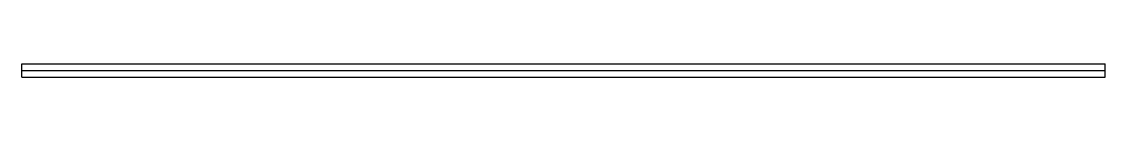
# Model space of a CAD drawing. Extents: x 0 to 159, y 0 to 2.
import ezdxf

# ---------------------------------------------------------------- set-up
doc = ezdxf.new("R2010")
doc.units = 0
doc.layers.get('0').update_dxf_attribs({"linetype": 'CONTINUOUS'})

msp = doc.modelspace()

# ---------------------------------------------------------------- linework, layer by layer
at = {"linetype": 'CONTINUOUS'}
for p, q in [((0, 0), (0, 2)), ((0, 2), (159.38, 2)), ((159.38, 0), (159.38, 2)), ((0, 1), (159.38, 1)), ((0, 0), (159.38, 0)), ((0, 0), (159.38, 0))]:
    msp.add_line(p, q, dxfattribs=at)

doc.saveas('drawing.dxf')
